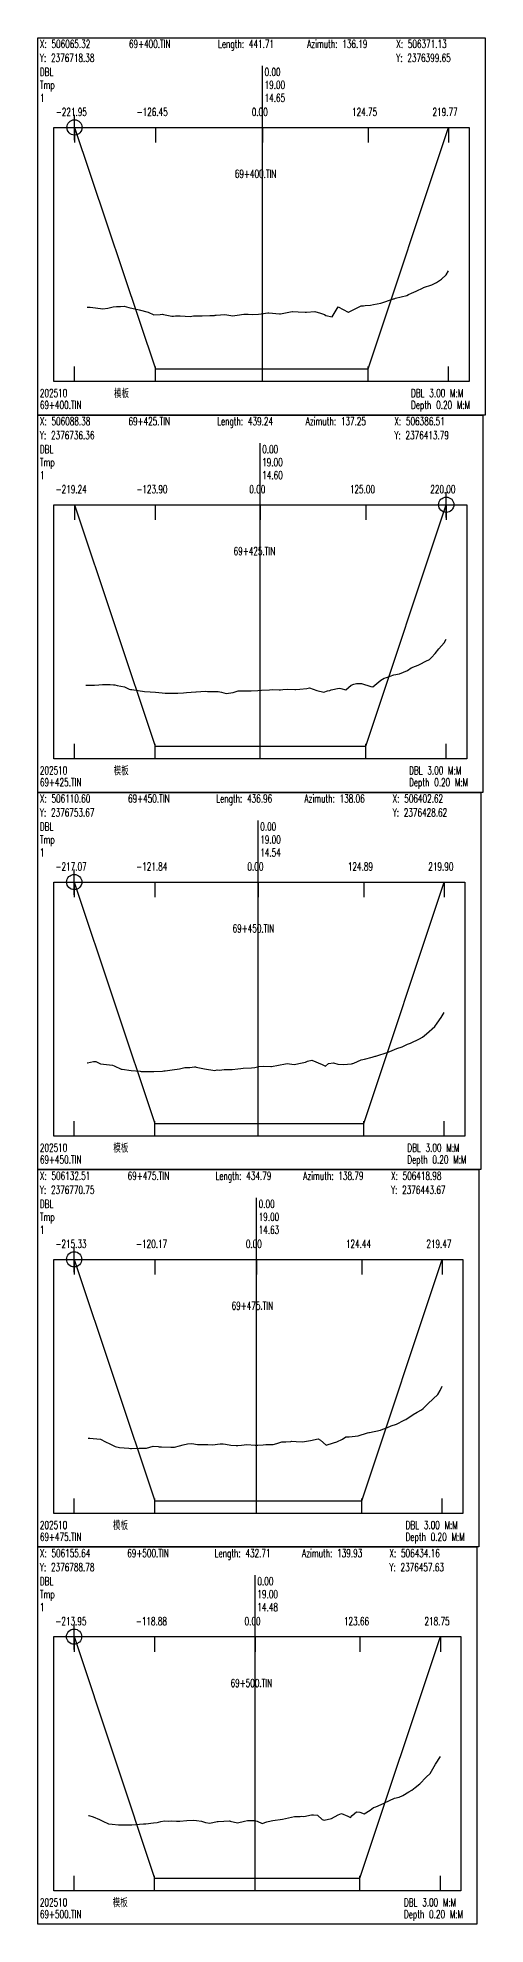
# Model space of a CAD drawing. Extents: x 1 to 194, y -24202 to 0.
# Drawn here: x 1 to 177, y -10542 to -9799 of the extents above; entities that cross this region are included whole.
import ezdxf

# ---------------------------------------------------------------- set-up
doc = ezdxf.new("R2010")
doc.units = 0
doc.header["$MEASUREMENT"] = 0
doc.layers.add('LABELS', color=7, linetype='Continuous')
doc.layers.add('XSECTION', color=7, linetype='Continuous')
doc.styles.get("Standard").update_dxf_attribs({"font": 'txt.shx'})

msp = doc.modelspace()

# ---------------------------------------------------------------- linework, layer by layer
at = {"color": 1}
for p, q in [((10.48, -9834.71), (20.48, -9834.71)), ((10.48, -9834.71), (20.48, -9834.71)), ((15.48, -9839.71), (15.48, -9829.71)), ((15.48, -9839.71), (15.48, -9829.71)), ((156.84, -9983.19), (166.84, -9983.19)), ((156.84, -9983.19), (166.84, -9983.19)), ((161.84, -9988.19), (161.84, -9978.19)), ((161.84, -9988.19), (161.84, -9978.19)), ((10.39, -10131.67), (20.39, -10131.67)), ((10.39, -10131.67), (20.39, -10131.67)), ((15.39, -10136.67), (15.39, -10126.67)), ((15.39, -10136.67), (15.39, -10126.67)), ((10.35, -10280.14), (20.35, -10280.14)), ((10.35, -10280.14), (20.35, -10280.14)), ((15.35, -10285.14), (15.35, -10275.14)), ((15.35, -10285.14), (15.35, -10275.14)), ((10.31, -10428.62), (20.31, -10428.62)), ((10.31, -10428.62), (20.31, -10428.62)), ((15.31, -10433.62), (15.31, -10423.62)), ((15.31, -10433.62), (15.31, -10423.62))]:
    msp.add_line(p, q, dxfattribs=at)
for centre in [(15.48, -9834.71), (15.48, -9834.71), (161.84, -9983.19), (161.84, -9983.19), (15.39, -10131.67), (15.39, -10131.67), (15.35, -10280.14), (15.35, -10280.14), (15.31, -10428.62), (15.31, -10428.62)]:
    msp.add_circle(centre, 3, dxfattribs=at)
at = {"layer": 'XSECTION', "color": 0, "linetype": 'Continuous'}
for points in [[(1, -9799.43), (177.19, -9799.43), (177.19, -9947.89), (1, -9947.89), (1, -9799.43)], [(89.46, -9934.71), (89.46, -9810.48)], [(89.46, -9934.71), (89.46, -9810.48)], [(7.3, -9834.71), (170.9, -9834.71), (170.9, -9934.71), (7.3, -9934.71), (7.3, -9834.71)], [(15.48, -9834.71), (15.48, -9840.65)], [(15.48, -9834.71), (47.31, -9929.71)], [(15.48, -9834.71), (47.31, -9929.71)], [(47.31, -9834.71), (47.31, -9840.65)], [(89.46, -9834.71), (89.46, -9840.65)], [(131.04, -9834.71), (131.04, -9840.65)], [(131.04, -9929.71), (162.72, -9834.71)], [(131.04, -9929.71), (162.72, -9834.71)], [(162.72, -9834.71), (162.72, -9840.65)], [(15.48, -9934.71), (15.48, -9928.78)], [(47.31, -9934.71), (47.31, -9928.78)], [(47.31, -9929.71), (89.46, -9929.71)], [(47.31, -9929.71), (47.31, -9929.71)], [(47.31, -9929.71), (89.46, -9929.71)], [(89.46, -9934.71), (89.46, -9928.78)], [(89.46, -9929.71), (131.04, -9929.71)], [(89.46, -9929.71), (131.04, -9929.71)], [(131.04, -9934.71), (131.04, -9928.78)], [(131.04, -9929.71), (131.04, -9929.71)], [(162.72, -9934.71), (162.72, -9928.78)], [(1, -9947.9), (176.27, -9947.9), (176.27, -10096.37), (1, -10096.37), (1, -9947.9)], [(88.51, -10083.19), (88.51, -9958.96)], [(88.51, -10083.19), (88.51, -9958.96)], [(7.3, -9983.19), (169.98, -9983.19), (169.98, -10083.19), (7.3, -10083.19), (7.3, -9983.19)], [(15.43, -9983.19), (15.43, -9989.13)], [(15.43, -9983.19), (47.21, -10078.19)], [(15.43, -9983.19), (47.21, -10078.19)], [(47.21, -9983.19), (47.21, -9989.13)], [(88.51, -9983.19), (88.51, -9989.13)], [(130.18, -9983.19), (130.18, -9989.13)], [(130.18, -10078.19), (161.84, -9983.19)], [(130.18, -10078.19), (161.84, -9983.19)], [(161.84, -9983.19), (161.84, -9989.13)], [(15.43, -10083.19), (15.43, -10077.25)], [(47.21, -10083.19), (47.21, -10077.25)], [(47.21, -10078.19), (88.51, -10078.19)], [(47.21, -10078.19), (47.21, -10078.19)], [(47.21, -10078.19), (88.51, -10078.19)], [(88.51, -10083.19), (88.51, -10077.25)], [(88.51, -10078.19), (130.18, -10078.19)], [(88.51, -10078.19), (130.18, -10078.19)], [(130.18, -10083.19), (130.18, -10077.25)], [(130.18, -10078.19), (130.18, -10078.19)], [(161.84, -10083.19), (161.84, -10077.25)], [(1, -10096.38), (175.43, -10096.38), (175.43, -10244.84), (1, -10244.84), (1, -10096.38)], [(87.75, -10231.67), (87.75, -10107.43)], [(87.75, -10231.67), (87.75, -10107.43)], [(7.3, -10131.67), (169.14, -10131.67), (169.14, -10231.67), (7.3, -10231.67), (7.3, -10131.67)], [(15.39, -10131.67), (15.39, -10137.6)], [(15.39, -10131.67), (47.13, -10226.67)], [(15.39, -10131.67), (47.13, -10226.67)], [(47.13, -10131.67), (47.13, -10137.6)], [(87.75, -10131.67), (87.75, -10137.6)], [(129.38, -10131.67), (129.38, -10137.6)], [(129.38, -10226.67), (161.04, -10131.67)], [(129.38, -10226.67), (161.04, -10131.67)], [(161.04, -10131.67), (161.04, -10137.6)], [(15.39, -10231.67), (15.39, -10225.73)], [(47.13, -10231.67), (47.13, -10225.73)], [(47.13, -10226.67), (87.75, -10226.67)], [(47.13, -10226.67), (47.13, -10226.67)], [(47.13, -10226.67), (87.75, -10226.67)], [(87.75, -10231.67), (87.75, -10225.73)], [(87.75, -10226.67), (129.38, -10226.67)], [(87.75, -10226.67), (129.38, -10226.67)], [(129.38, -10231.67), (129.38, -10225.73)], [(129.38, -10226.67), (129.38, -10226.67)], [(161.04, -10231.67), (161.04, -10225.73)], [(1, -10244.85), (174.63, -10244.85), (174.63, -10393.32), (1, -10393.32), (1, -10244.85)], [(87.12, -10380.14), (87.12, -10255.91)], [(87.12, -10380.14), (87.12, -10255.91)], [(7.3, -10280.14), (168.33, -10280.14), (168.33, -10380.14), (7.3, -10380.14), (7.3, -10280.14)], [(15.35, -10280.14), (15.35, -10286.08)], [(15.35, -10280.14), (47.07, -10375.14)], [(15.35, -10280.14), (47.07, -10375.14)], [(47.07, -10280.14), (47.07, -10286.08)], [(87.12, -10280.14), (87.12, -10286.08)], [(128.6, -10280.14), (128.6, -10286.08)], [(128.6, -10375.14), (160.28, -10280.14)], [(128.6, -10375.14), (160.28, -10280.14)], [(160.28, -10280.14), (160.28, -10286.08)], [(15.35, -10380.14), (15.35, -10374.2)], [(47.07, -10380.14), (47.07, -10374.2)], [(47.07, -10375.14), (87.12, -10375.14)], [(47.07, -10375.14), (47.07, -10375.14)], [(47.07, -10375.14), (87.12, -10375.14)], [(87.12, -10380.14), (87.12, -10374.2)], [(87.12, -10375.14), (128.6, -10375.14)], [(87.12, -10375.14), (128.6, -10375.14)], [(128.6, -10380.14), (128.6, -10374.2)], [(128.6, -10375.14), (128.6, -10375.14)], [(160.28, -10380.14), (160.28, -10374.2)], [(1, -10393.33), (173.85, -10393.33), (173.85, -10541.8), (1, -10541.8), (1, -10393.33)], [(86.63, -10528.62), (86.63, -10404.38)], [(86.63, -10528.62), (86.63, -10404.38)], [(7.3, -10428.62), (167.56, -10428.62), (167.56, -10528.62), (7.3, -10528.62), (7.3, -10428.62)], [(15.31, -10428.62), (15.31, -10434.56)], [(15.31, -10428.62), (47, -10523.62)], [(15.31, -10428.62), (47, -10523.62)], [(47, -10428.62), (47, -10434.56)], [(86.63, -10428.62), (86.63, -10434.56)], [(127.85, -10428.62), (127.85, -10434.56)], [(127.85, -10523.62), (159.54, -10428.62)], [(127.85, -10523.62), (159.54, -10428.62)], [(159.54, -10428.62), (159.54, -10434.56)], [(15.31, -10528.62), (15.31, -10522.68)], [(47, -10528.62), (47, -10522.68)], [(47, -10523.62), (86.63, -10523.62)], [(47, -10523.62), (47, -10523.62)], [(47, -10523.62), (86.63, -10523.62)], [(86.63, -10528.62), (86.63, -10522.68)], [(86.63, -10523.62), (127.85, -10523.62)], [(86.63, -10523.62), (127.85, -10523.62)], [(127.85, -10528.62), (127.85, -10522.68)], [(127.85, -10523.62), (127.85, -10523.62)], [(159.54, -10528.62), (159.54, -10522.68)]]:
    msp.add_lwpolyline(points, dxfattribs=at)
at = {"layer": 'XSECTION', "color": 1, "linetype": 'Continuous'}
for points in [[(20.42, -9905.51), (21.65, -9905.51), (23.79, -9905.76), (26.6, -9906.11), (28.55, -9905.81), (30.67, -9905.26), (32.03, -9905.16), (33.58, -9905.16), (35.05, -9905.01), (36.81, -9905.56), (39.8, -9906.21), (40.46, -9906.31), (40.99, -9906.51), (44.51, -9907.36), (46.71, -9908.41), (49.17, -9908.31), (50.18, -9908.21), (50.54, -9908.36), (53.85, -9908.96), (54.47, -9908.96), (55.28, -9908.91), (57.04, -9908.86), (59.08, -9908.96), (61.05, -9909.11), (62.33, -9908.91), (65.37, -9908.81), (65.68, -9908.81), (68.75, -9908.71), (70.56, -9908.71), (70.91, -9908.66), (71.28, -9908.66), (74.61, -9908.36), (76.99, -9908.71), (77.73, -9908.81), (79.57, -9908.66), (82.13, -9908.26), (83.86, -9908.26), (85.53, -9908.36), (87.93, -9908.21), (88.97, -9908.01), (91.53, -9907.71), (91.92, -9907.66), (96.21, -9908.06), (96.37, -9908.01), (96.57, -9908.01), (101.12, -9907.21), (101.35, -9907.16), (103.49, -9907.26), (106.25, -9907.41), (106.49, -9907.41), (106.85, -9907.36), (110.13, -9907.11), (112.32, -9907.86), (113.96, -9908.36), (114.4, -9908.76), (116.86, -9909.21), (117.34, -9908.56), (119.26, -9905.31), (123.21, -9907.41), (123.27, -9907.46), (123.32, -9907.41), (128.37, -9904.96), (129.26, -9904.91), (129.97, -9904.86), (132.05, -9904.71), (133.18, -9904.46), (136.03, -9903.91), (141.08, -9902.16), (141.22, -9902.16), (141.35, -9902.11), (141.81, -9901.96), (146.36, -9900.81), (147, -9900.46), (148.21, -9899.96), (149.97, -9899.21), (152.78, -9897.81), (152.85, -9897.76), (152.9, -9897.76), (156.1, -9896.66), (158.01, -9895.71), (160.02, -9894.41), (161.75, -9892.76), (162.71, -9891.16)], [(19.99, -10054.19), (20.7, -10054.24), (23.36, -10054.24), (25, -10054.09), (26.44, -10053.94), (29.56, -10053.99), (30.85, -10054.09), (31.38, -10054.09), (32.26, -10054.39), (35.1, -10054.89), (37.05, -10055.79), (37.49, -10055.89), (38.01, -10055.94), (43, -10056.64), (45.27, -10056.79), (47.33, -10056.99), (49.95, -10057.19), (51.19, -10057.34), (52.11, -10057.39), (54.49, -10057.39), (56.12, -10057.29), (58.39, -10057.24), (59.53, -10057.09), (63.25, -10056.79), (63.3, -10056.79), (63.33, -10056.79), (67.11, -10056.59), (67.87, -10056.74), (69.37, -10056.69), (71.16, -10056.69), (72.09, -10056.74), (73.38, -10056.94), (75.18, -10057.54), (77.93, -10057.14), (79.94, -10056.44), (81.1, -10056.44), (83.19, -10056.44), (84.02, -10056.49), (85.08, -10056.39), (87.6, -10056.24), (89.11, -10056.19), (92.27, -10055.99), (93.6, -10055.89), (96.06, -10056.04), (96.63, -10056.09), (97.51, -10055.89), (99.43, -10055.74), (102.18, -10055.89), (102.6, -10055.84), (104.23, -10055.74), (106.93, -10055.49), (108, -10055.29), (110.9, -10056.24), (113.62, -10056.99), (115.1, -10056.44), (115.98, -10056.24), (116.52, -10056.09), (119.66, -10055.44), (120.31, -10055.49), (122.23, -10056.04), (124.42, -10054.19), (125.51, -10053.74), (126.53, -10053.49), (128.51, -10053.54), (132.15, -10054.69), (132.86, -10054.89), (136.11, -10052.29), (137.36, -10051.49), (138.34, -10051.14), (141.14, -10050.19), (143.36, -10049.69), (144.94, -10049.14), (146.51, -10048.39), (147.98, -10047.39), (149.78, -10046.69), (150.74, -10046.34), (151.54, -10045.89), (153.81, -10044.74), (155.21, -10044.09), (155.96, -10043.29), (157.44, -10041.79), (158.91, -10039.89), (160.94, -10037.49), (161.84, -10036.14)], [(20.42, -10202.87), (20.6, -10202.82), (23, -10202.27), (23.83, -10202.27), (25.66, -10203.22), (25.73, -10203.27), (25.76, -10203.27), (30.38, -10203.67), (30.47, -10203.72), (31.09, -10204.02), (33.86, -10205.27), (34.27, -10205.37), (37.82, -10205.82), (41.3, -10206.12), (41.69, -10206.17), (41.88, -10206.17), (42.07, -10206.22), (42.45, -10206.22), (46.68, -10206.27), (50.18, -10206.07), (50.69, -10206.02), (51.17, -10206.02), (53.96, -10205.62), (56.83, -10205.17), (58.85, -10204.62), (59.74, -10204.67), (60.87, -10204.62), (62.78, -10204.42), (63.05, -10204.37), (63.34, -10204.47), (66.69, -10205.22), (70.67, -10205.87), (71.67, -10205.62), (72.61, -10205.67), (74.45, -10205.47), (77.61, -10205.42), (79.83, -10205.12), (80.95, -10205.02), (81.85, -10204.97), (85.11, -10204.82), (86.48, -10204.67), (88.05, -10204.32), (89.83, -10204.12), (92.76, -10204.22), (93.01, -10204.22), (98.51, -10203.22), (99.16, -10203.12), (100.08, -10203.22), (101.98, -10203.52), (105.17, -10202.82), (105.73, -10202.67), (106.37, -10202.57), (107.25, -10202.17), (108.91, -10201.77), (112.95, -10203.47), (114.23, -10204.17), (115.48, -10203.02), (117.46, -10202.82), (119.17, -10203.32), (121.34, -10203.47), (124.57, -10203.27), (124.93, -10203.07), (125.01, -10203.12), (125.44, -10202.97), (128.29, -10201.67), (129.64, -10201.37), (132.62, -10200.57), (133.87, -10200.22), (134.13, -10200.17), (138.98, -10198.62), (140.5, -10197.97), (142.31, -10197.22), (144.49, -10196.47), (146.6, -10195.52), (147.81, -10195.07), (151.25, -10193.32), (152.43, -10192.67), (154.07, -10191.37), (157.31, -10188.52), (158.3, -10187.17), (159.86, -10184.92), (161.04, -10183.02)], [(20.89, -10350.49), (21.49, -10350.49), (21.53, -10350.49), (22.83, -10350.59), (25.78, -10350.89), (27.69, -10351.94), (29.37, -10352.74), (31.49, -10353.74), (33.26, -10354.24), (36.83, -10354.44), (37.55, -10354.54), (37.97, -10354.54), (40.89, -10354.39), (42.61, -10354.39), (43.81, -10354.49), (46.47, -10353.69), (48.42, -10353.79), (48.81, -10353.89), (49.68, -10353.94), (53.41, -10353.99), (54.84, -10353.99), (56.84, -10353.49), (58.31, -10353.19), (59.95, -10352.69), (61.72, -10352.64), (63.86, -10352.94), (66.67, -10352.94), (67.28, -10352.99), (67.95, -10352.94), (69.81, -10353.09), (72.88, -10352.79), (73.97, -10352.79), (74.86, -10352.89), (77.08, -10353.29), (79.07, -10353.39), (79.77, -10353.34), (81.25, -10353.29), (83.3, -10353.04), (86.55, -10353.29), (87.62, -10353.29), (89.69, -10353.09), (90.76, -10352.94), (90.99, -10352.94), (93.46, -10352.99), (93.72, -10352.99), (95.17, -10352.59), (97.07, -10351.99), (98.67, -10351.89), (100.63, -10351.79), (101.02, -10351.69), (102.76, -10351.84), (105.3, -10351.89), (108.32, -10351.39), (111.45, -10350.74), (112.32, -10351.29), (114.55, -10353.24), (117.48, -10352.39), (118.77, -10351.99), (120.93, -10350.84), (122.26, -10349.99), (123.63, -10349.94), (127.09, -10349.64), (130.82, -10348.44), (131.32, -10348.34), (131.59, -10348.24), (135.94, -10347.39), (136.82, -10346.99), (138.75, -10346.29), (140.2, -10345.69), (142.26, -10345.04), (145.23, -10343.44), (145.55, -10343.29), (145.85, -10343.14), (148.84, -10341.19), (150.4, -10340.24), (152.11, -10339.34), (152.7, -10338.79), (154.75, -10336.89), (158.5, -10333.34), (159.48, -10331.69), (160.28, -10330.04)], [(20.95, -10499.02), (21.06, -10499.02), (22.77, -10499.57), (25.31, -10500.57), (26.67, -10501.17), (28.84, -10502.27), (30.36, -10502.47), (32.86, -10502.62), (33.45, -10502.62), (36.12, -10502.67), (37.68, -10502.67), (38.11, -10502.67), (42.65, -10502.32), (43.55, -10502.32), (46.53, -10501.92), (48.08, -10501.77), (48.53, -10501.67), (49.43, -10501.42), (50.94, -10501.07), (52.5, -10501.17), (53.56, -10501.12), (55.64, -10501.27), (56.89, -10501.22), (59.69, -10500.92), (59.7, -10500.92), (62.43, -10500.82), (63.49, -10500.97), (65.42, -10501.27), (67.07, -10501.72), (68.74, -10502.07), (71.63, -10501.42), (72.06, -10501.32), (76.44, -10501.12), (76.6, -10501.12), (76.77, -10501.17), (79.65, -10501.82), (82.4, -10501.22), (83.64, -10500.92), (84.56, -10500.92), (86.35, -10500.92), (87.34, -10501.27), (89.42, -10502.17), (91.18, -10501.47), (92.94, -10501.07), (93.55, -10500.97), (97.31, -10500.42), (97.38, -10500.42), (97.39, -10500.42), (102.04, -10499.42), (102.11, -10499.42), (104.37, -10499.42), (105.03, -10499.32), (105.72, -10499.42), (108.75, -10498.72), (109.63, -10498.77), (111.19, -10498.87), (112.94, -10500.62), (113.74, -10500.87), (116.59, -10500.12), (119.31, -10498.77), (120.58, -10498.22), (123.09, -10499.27), (124.1, -10499.77), (124.85, -10499.02), (126.5, -10497.57), (127.75, -10497.67), (129.52, -10498.37), (131.83, -10496.92), (133.21, -10495.82), (134.16, -10495.52), (137.32, -10494.12), (137.38, -10494.12), (137.46, -10494.07), (141.47, -10492.22), (143.31, -10491.77), (144.78, -10491.17), (147.09, -10489.72), (148.28, -10489.02), (149.53, -10488.02), (151.42, -10486.52), (153.98, -10483.87), (155.48, -10482.47), (157.56, -10478.77), (159.55, -10475.72)]]:
    msp.add_lwpolyline(points, dxfattribs=at)

# ---------------------------------------------------------------- texts
at = {"layer": 'LABELS', "color": 0, "width": 0.666667}
for s, height, p in [('Y: 2376718.38', 3.1482, (1.85, -9808.95)), ('X: 506065.32', 3.1482, (1.85, -9803.43)), ('69+400.TIN', 3.148, (36.92, -9803.43)), ('Length: 441.71', 3.1482, (71.99, -9803.43)), ('Azimuth: 136.19', 3.1482, (107.06, -9803.43)), ('Y: 2376399.65', 3.1482, (142.12, -9808.95)), ('X: 506371.13', 3.1482, (142.12, -9803.43)), ('DBL', 3.148, (1.85, -9814.48)), ('0.00', 3.148, (90.31, -9814.48)), ('0.00', 3.148, (90.31, -9814.48)), ('Tmp', 3.148, (1.85, -9819.58)), ('19.00', 3.148, (90.31, -9819.58)), ('19.00', 3.148, (90.31, -9819.58)), ('-221.95', 3.148, (8.13, -9830.21)), ('-126.45', 3.148, (39.96, -9830.21)), ('0.00', 3.148, (85.26, -9830.21)), ('124.75', 3.148, (124.75, -9830.21)), ('219.77', 3.148, (156.42, -9830.21)), ('69+400.TIN', 3.148, (78.6, -9854.53)), ('模板', 3.148, (31.07, -9940.84)), ('DBL 3.00 M:M', 3.1482, (147.97, -9940.84)), ('69+400.TIN', 3.148, (1.85, -9945.51)), ('Depth 0.20 M:M', 3.1482, (147.97, -9945.51)), ('Y: 2376736.36', 3.1482, (1.85, -9957.43)), ('X: 506088.38', 3.1482, (1.85, -9951.9)), ('69+425.TIN', 3.148, (36.73, -9951.9)), ('Length: 439.24', 3.1482, (71.62, -9951.9)), ('Azimuth: 137.25', 3.1482, (106.5, -9951.9)), ('Y: 2376413.79', 3.1482, (141.39, -9957.43)), ('X: 506386.51', 3.1482, (141.39, -9951.9)), ('DBL', 3.148, (1.85, -9962.95)), ('0.00', 3.148, (89.36, -9962.95)), ('0.00', 3.148, (89.36, -9962.95)), ('Tmp', 3.148, (1.85, -9968.06)), ('19.00', 3.148, (89.36, -9968.06)), ('19.00', 3.148, (89.36, -9968.06)), ('-219.24', 3.148, (8.08, -9978.69)), ('-123.90', 3.148, (39.86, -9978.69)), ('0.00', 3.148, (84.31, -9978.69)), ('125.00', 3.148, (123.88, -9978.69)), ('220.00', 3.148, (155.55, -9978.69)), ('69+425.TIN', 3.148, (78.14, -10003)), ('模板', 3.148, (30.92, -10089.31)), ('DBL 3.00 M:M', 3.1482, (147.2, -10089.31)), ('69+425.TIN', 3.148, (1.85, -10093.99)), ('Depth 0.20 M:M', 3.1482, (147.2, -10093.99)), ('Y: 2376753.67', 3.1482, (1.85, -10105.9)), ('X: 506110.60', 3.1482, (1.85, -10100.38)), ('69+450.TIN', 3.148, (36.57, -10100.38)), ('Length: 436.96', 3.1482, (71.28, -10100.38)), ('Azimuth: 138.06', 3.1482, (106, -10100.38)), ('Y: 2376428.62', 3.1482, (140.72, -10105.9)), ('X: 506402.62', 3.1482, (140.72, -10100.38)), ('DBL', 3.148, (1.85, -10111.43)), ('0.00', 3.148, (88.6, -10111.43)), ('0.00', 3.148, (88.6, -10111.43)), ('Tmp', 3.148, (1.85, -10116.53)), ('19.00', 3.148, (88.6, -10116.53)), ('19.00', 3.148, (88.6, -10116.53)), ('-217.07', 3.148, (8.04, -10127.16)), ('-121.84', 3.148, (39.78, -10127.16)), ('0.00', 3.148, (83.55, -10127.16)), ('124.89', 3.148, (123.08, -10127.16)), ('219.90', 3.148, (154.75, -10127.16)), ('69+450.TIN', 3.148, (77.72, -10151.48)), ('模板', 3.148, (30.78, -10237.79)), ('DBL 3.00 M:M', 3.1482, (146.5, -10237.79)), ('69+450.TIN', 3.148, (1.85, -10242.47)), ('Depth 0.20 M:M', 3.1482, (146.5, -10242.47)), ('Y: 2376770.75', 3.1482, (1.85, -10254.38)), ('X: 506132.51', 3.1482, (1.85, -10248.85)), ('69+475.TIN', 3.148, (36.41, -10248.85)), ('Length: 434.79', 3.1482, (70.96, -10248.85)), ('Azimuth: 138.79', 3.1482, (105.52, -10248.85)), ('Y: 2376443.67', 3.1482, (140.07, -10254.38)), ('X: 506418.98', 3.1482, (140.07, -10248.85)), ('DBL', 3.148, (1.85, -10259.91)), ('0.00', 3.148, (87.98, -10259.91)), ('0.00', 3.148, (87.98, -10259.91)), ('Tmp', 3.148, (1.85, -10265.01)), ('19.00', 3.148, (87.98, -10265.01)), ('19.00', 3.148, (87.98, -10265.01)), ('-215.33', 3.148, (8, -10275.64)), ('-120.17', 3.148, (39.72, -10275.64)), ('0.00', 3.148, (82.93, -10275.64)), ('124.44', 3.148, (122.31, -10275.64)), ('219.47', 3.148, (153.99, -10275.64)), ('69+475.TIN', 3.148, (77.32, -10299.96)), ('模板', 3.148, (30.65, -10386.27)), ('DBL 3.00 M:M', 3.1482, (145.83, -10386.27)), ('69+475.TIN', 3.148, (1.85, -10390.94)), ('Depth 0.20 M:M', 3.1482, (145.83, -10390.94)), ('Y: 2376788.78', 3.1482, (1.85, -10402.86)), ('X: 506155.64', 3.1482, (1.85, -10397.33)), ('69+500.TIN', 3.148, (36.25, -10397.33)), ('Length: 432.71', 3.1482, (70.65, -10397.33)), ('Azimuth: 139.93', 3.1482, (105.05, -10397.33)), ('Y: 2376457.63', 3.1482, (139.45, -10402.86)), ('X: 506434.16', 3.1482, (139.45, -10397.33)), ('DBL', 3.148, (1.85, -10408.38)), ('0.00', 3.148, (87.48, -10408.38)), ('0.00', 3.148, (87.48, -10408.38)), ('Tmp', 3.148, (1.85, -10413.48)), ('19.00', 3.148, (87.48, -10413.48)), ('19.00', 3.148, (87.48, -10413.48)), ('-213.95', 3.148, (7.96, -10424.11)), ('-118.88', 3.148, (39.65, -10424.11)), ('0.00', 3.148, (82.43, -10424.11)), ('123.66', 3.148, (121.55, -10424.11)), ('218.75', 3.148, (153.25, -10424.11)), ('69+500.TIN', 3.148, (76.93, -10448.43)), ('模板', 3.148, (30.52, -10534.74)), ('DBL 3.00 M:M', 3.1482, (145.18, -10534.74)), ('69+500.TIN', 3.148, (1.85, -10539.42)), ('Depth 0.20 M:M', 3.1482, (145.18, -10539.42))]:
    msp.add_text(s, height=height, dxfattribs=at).set_placement(p)
at = {"layer": 'LABELS', "color": 1, "width": 0.666667}
for s, height, p in [('1', 3.15, (1.85, -9824.68)), ('14.65', 3.148, (90.31, -9824.68)), ('14.65', 3.148, (90.31, -9824.68)), ('202510', 3.148, (1.85, -9940.84)), ('1', 3.15, (1.85, -9973.16)), ('14.60', 3.148, (89.36, -9973.16)), ('14.60', 3.148, (89.36, -9973.16)), ('202510', 3.148, (1.85, -10089.31)), ('1', 3.15, (1.85, -10121.63)), ('14.54', 3.148, (88.6, -10121.63)), ('14.54', 3.148, (88.6, -10121.63)), ('202510', 3.148, (1.85, -10237.79)), ('1', 3.15, (1.85, -10270.11)), ('14.63', 3.148, (87.98, -10270.11)), ('14.63', 3.148, (87.98, -10270.11)), ('202510', 3.148, (1.85, -10386.27)), ('1', 3.15, (1.85, -10418.58)), ('14.48', 3.148, (87.48, -10418.58)), ('14.48', 3.148, (87.48, -10418.58)), ('202510', 3.148, (1.85, -10534.74))]:
    msp.add_text(s, height=height, dxfattribs=at).set_placement(p)

doc.saveas('drawing.dxf')
